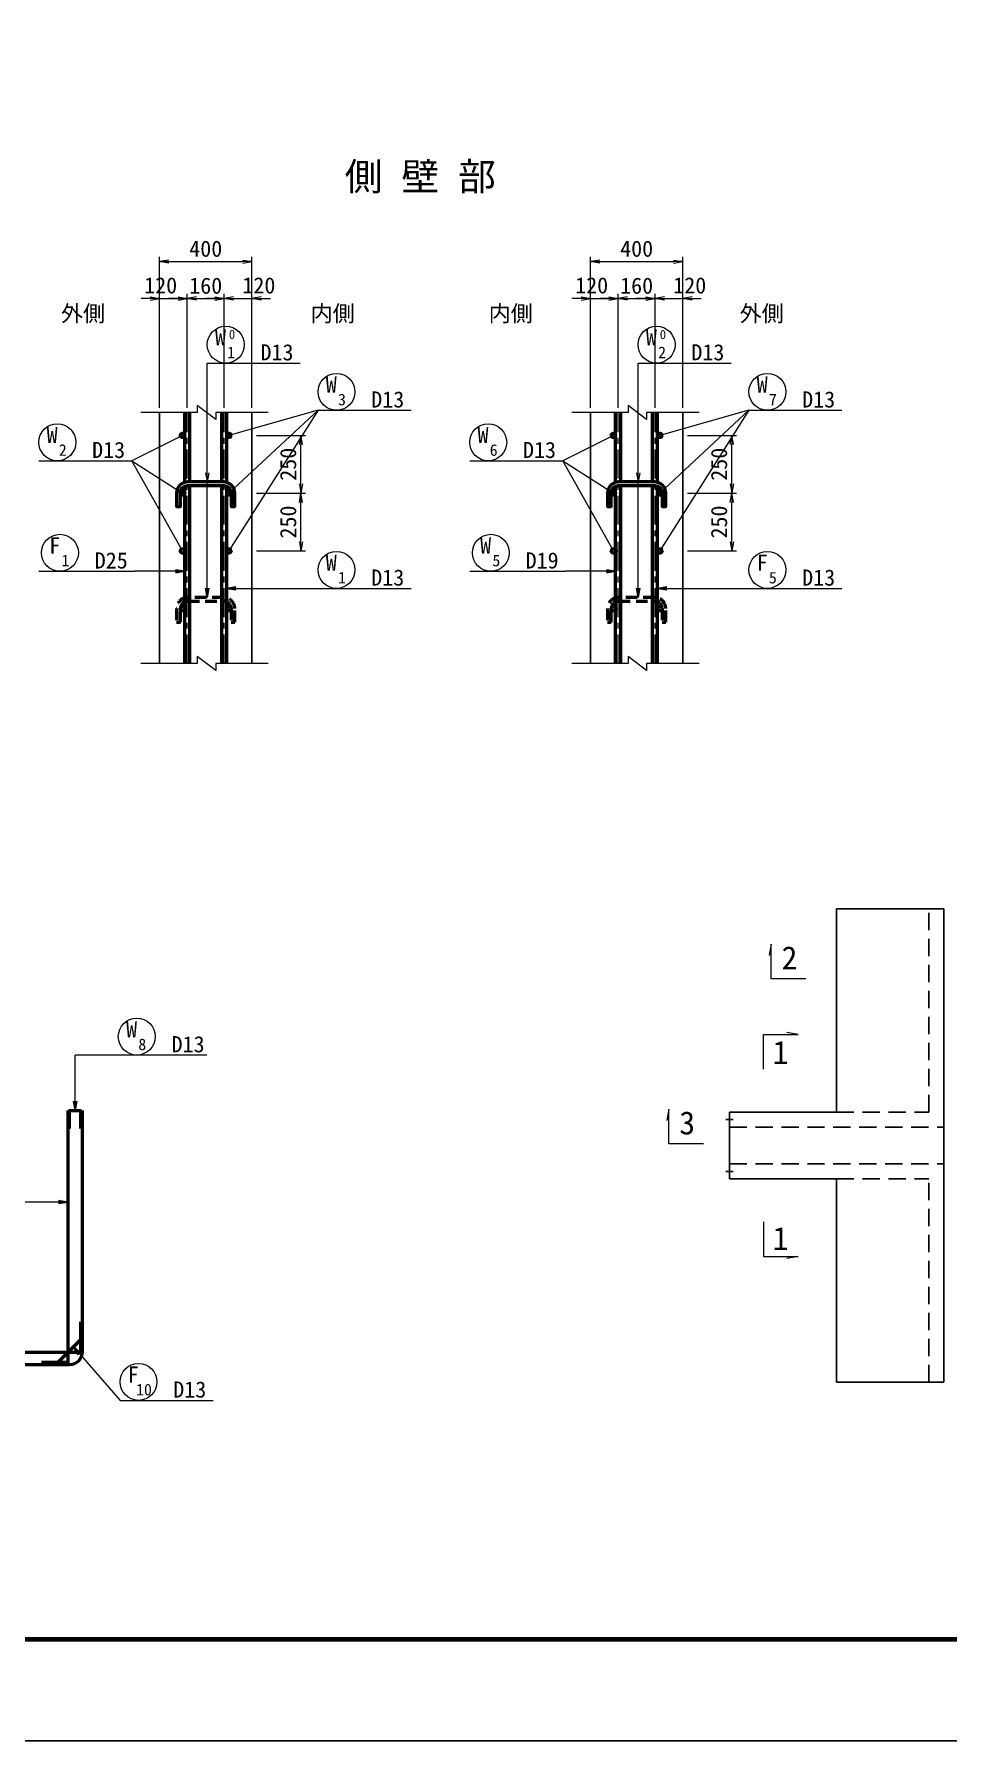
# Model space of a CAD drawing. Header units: millimetres. Extents: x 0 to 126150, y 0 to 29700.
# Drawn here: x 24075 to 33966, y 0 to 18468 of the extents above; entities that cross this region are included whole.
import ezdxf
from ezdxf.enums import TextEntityAlignment as Align

# ---------------------------------------------------------------- set-up
doc = ezdxf.new("R2010")
doc.units = ezdxf.units.MM
doc.header["$LTSCALE"] = 500
for name, pattern in [('CENTER', [2, 1.25, -0.25, 0.25, -0.25]), ('CONTINU', [0]), ('DASHED2', [0.375, 0.25, -0.125])]:
    doc.linetypes.add(name, pattern=pattern)
doc.layers.get('Defpoints').update_dxf_attribs({"color": 153})
for name, color, linetype, lineweight in [('D-BMK', 2, 'CENTER', 13), ('D-STR', 3, 'Continuous', 25), ('D-STR-DIM', 7, 'Continuous', 13), ('D-STR-HTXT', 4, 'Continuous', 13), ('D-STR-STR1', 1, 'Continuous', 50), ('D-STR-STR2', 40, 'Continuous', 50), ('D-STR-STR3', 2, 'Continuous', 50), ('D-STR-TXT', 7, 'Continuous', 13), ('D-TTL', 2, 'Continuous', 140), ('D-TTL-TXT', 7, 'Continuous', 25)]:
    doc.layers.add(name, color=color, linetype=linetype, lineweight=lineweight)
doc.styles.add('YOKO_GOTHIC', font='')
doc.styles.get('YOKO_GOTHIC').set_extended_font_data('MS Gothic')
doc.dimstyles.new('S50', dxfattribs={"dimscale": 50, "dimtxt": 3.5, "dimasz": 2, "dimexe": 1, "dimexo": 1, "dimgap": 1, "dimtad": 1, "dimdec": 0, "dimzin": 1, "dimdsep": 46, "dimtxsty": 'YOKO_GOTHIC', "dimblk": 'OPEN', "dimcen": 0, "dimclrd": 256, "dimclre": 256, "dimclrt": 256, "dimaunit": 1, "dimadec": 3, "dimazin": 0, "dimtfac": 1, "dimtdec": 0, "dimtix": 1, "dimtmove": 2, "dimatfit": 3, "dimldrblk": 'OPEN', "dimfxl": 1, "dimlwd": -1, "dimlwe": -1, "dimarcsym": 2})
doc.dimstyles.new('S50-20', dxfattribs={"dimscale": 50, "dimtxt": 3.5, "dimasz": 2, "dimexe": 1, "dimexo": 1, "dimgap": 1, "dimtad": 1, "dimdec": 0, "dimlfac": 0.4, "dimzin": 1, "dimdsep": 46, "dimtxsty": 'YOKO_GOTHIC', "dimblk": 'OPEN', "dimcen": 0, "dimclrd": 256, "dimclre": 256, "dimclrt": 256, "dimaunit": 1, "dimadec": 3, "dimazin": 0, "dimtfac": 1, "dimtdec": 0, "dimtix": 1, "dimtmove": 2, "dimatfit": 3, "dimldrblk": 'OPEN', "dimfxl": 1, "dimlwd": -1, "dimlwe": -1, "dimarcsym": 0})

# ---------------------------------------------------------------- blocks, each defined once
blk = doc.blocks.new('_Open')
at = {"color": 0, "linetype": 'ByBlock', "lineweight": -2}
for p, q in [((-1, 0.17), (0, 0)), ((-1, -0.17), (0, 0)), ((0, 0), (-1, 0))]:
    blk.add_line(p, q, dxfattribs=at)
blk = doc.blocks.new('*D327')
at = {"layer": 'D-STR-DIM', "transparency": 16777216}
for p, q in [((30697, 15607), (30597, 15607)), ((30797, 14426), (30797, 15657)), ((30797, 15607), (31097, 15607)), ((31097, 14426), (31097, 15657)), ((31197, 15607), (31297, 15607))]:
    blk.add_line(p, q, dxfattribs=at)
at = {"layer": 'Defpoints', "color": 0, "transparency": 16777216}
for p in [(31097, 15607), (30797, 14376), (31097, 14376)]:
    blk.add_point(p, dxfattribs=at)
at = {"layer": 'D-STR-DIM', "transparency": 16777216, "xscale": 100, "yscale": 100, "zscale": 100}
blk.add_blockref('_Open', (30797, 15607), dxfattribs=at)
at = {"layer": 'D-STR-DIM', "transparency": 16777216, "xscale": 100, "yscale": 100, "zscale": 100, "rotation": 180}
blk.add_blockref('_Open', (31097, 15607), dxfattribs=at)
at = {"layer": 'D-STR-DIM', "transparency": 16777216, "insert": (31172, 15748), "char_height": 175, "attachment_point": 5, "style": 'YOKO_GOTHIC'}
blk.add_mtext('120', dxfattribs=at)
blk = doc.blocks.new('*D328')
at = {"layer": 'D-STR-DIM', "transparency": 16777216}
for p, q in [((31147, 13501), (31678, 13501)), ((31628, 12976), (31628, 13401)), ((31147, 12876), (31678, 12876))]:
    blk.add_line(p, q, dxfattribs=at)
at = {"layer": 'Defpoints', "color": 0, "transparency": 16777216}
for p in [(31097, 13501), (31628, 13501), (31097, 12876)]:
    blk.add_point(p, dxfattribs=at)
at = {"layer": 'D-STR-DIM', "transparency": 16777216, "xscale": 100, "yscale": 100, "zscale": 100}
for p, rotation in [((31628, 13501), 90), ((31628, 12876), 270)]:
    blk.add_blockref('_Open', p, dxfattribs=dict(at, rotation=rotation))
at = {"layer": 'D-STR-DIM', "transparency": 16777216, "insert": (31490, 13189), "char_height": 175, "attachment_point": 5, "rotation": 90, "style": 'YOKO_GOTHIC'}
blk.add_mtext('250', dxfattribs=at)
blk = doc.blocks.new('*D329')
at = {"layer": 'D-STR-DIM', "transparency": 16777216}
for p, q in [((31147, 14126), (31678, 14126)), ((31628, 13601), (31628, 14026)), ((31147, 13501), (31678, 13501))]:
    blk.add_line(p, q, dxfattribs=at)
at = {"layer": 'Defpoints', "color": 0, "transparency": 16777216}
for p in [(31097, 14126), (31628, 14126), (31097, 13501)]:
    blk.add_point(p, dxfattribs=at)
at = {"layer": 'D-STR-DIM', "transparency": 16777216, "xscale": 100, "yscale": 100, "zscale": 100}
for p, rotation in [((31628, 14126), 90), ((31628, 13501), 270)]:
    blk.add_blockref('_Open', p, dxfattribs=dict(at, rotation=rotation))
at = {"layer": 'D-STR-DIM', "transparency": 16777216, "insert": (31490, 13814), "char_height": 175, "attachment_point": 5, "rotation": 90, "style": 'YOKO_GOTHIC'}
blk.add_mtext('250', dxfattribs=at)
blk = doc.blocks.new('*D330')
at = {"layer": 'D-STR-DIM', "transparency": 16777216}
for p, q in [((29997, 15607), (29897, 15607)), ((30097, 14426), (30097, 15657)), ((30097, 15607), (30397, 15607)), ((30397, 14426), (30397, 15657)), ((30497, 15607), (30597, 15607))]:
    blk.add_line(p, q, dxfattribs=at)
at = {"layer": 'Defpoints', "color": 0, "transparency": 16777216}
for p in [(30397, 15607), (30097, 14376), (30397, 14376)]:
    blk.add_point(p, dxfattribs=at)
at = {"layer": 'D-STR-DIM', "transparency": 16777216, "xscale": 100, "yscale": 100, "zscale": 100}
blk.add_blockref('_Open', (30097, 15607), dxfattribs=at)
at = {"layer": 'D-STR-DIM', "transparency": 16777216, "xscale": 100, "yscale": 100, "zscale": 100, "rotation": 180}
blk.add_blockref('_Open', (30397, 15607), dxfattribs=at)
at = {"layer": 'D-STR-DIM', "transparency": 16777216, "insert": (30110, 15748), "char_height": 175, "attachment_point": 5, "style": 'YOKO_GOTHIC'}
blk.add_mtext('120', dxfattribs=at)
blk = doc.blocks.new('*D331')
at = {"layer": 'D-STR-DIM', "transparency": 16777216}
for p, q in [((30097, 14426), (30097, 16057)), ((30197, 16007), (30997, 16007)), ((31097, 14426), (31097, 16057))]:
    blk.add_line(p, q, dxfattribs=at)
at = {"layer": 'Defpoints', "color": 0, "transparency": 16777216}
for p in [(31097, 16007), (30097, 14376), (31097, 14376)]:
    blk.add_point(p, dxfattribs=at)
at = {"layer": 'D-STR-DIM', "transparency": 16777216, "xscale": 100, "yscale": 100, "zscale": 100, "rotation": 180}
blk.add_blockref('_Open', (30097, 16007), dxfattribs=at)
at = {"layer": 'D-STR-DIM', "transparency": 16777216, "xscale": 100, "yscale": 100, "zscale": 100}
blk.add_blockref('_Open', (31097, 16007), dxfattribs=at)
at = {"layer": 'D-STR-DIM', "transparency": 16777216, "insert": (30597, 16145), "char_height": 175, "attachment_point": 5, "style": 'YOKO_GOTHIC'}
blk.add_mtext('400', dxfattribs=at)
blk = doc.blocks.new('*D332')
at = {"layer": 'D-STR-DIM', "transparency": 16777216}
for p, q in [((30297, 15607), (30197, 15607)), ((30397, 14426), (30397, 15657)), ((30397, 15607), (30797, 15607)), ((30797, 14426), (30797, 15657)), ((30897, 15607), (30997, 15607))]:
    blk.add_line(p, q, dxfattribs=at)
at = {"layer": 'Defpoints', "color": 0, "transparency": 16777216}
for p in [(30797, 15607), (30397, 14376), (30797, 14376)]:
    blk.add_point(p, dxfattribs=at)
at = {"layer": 'D-STR-DIM', "transparency": 16777216, "xscale": 100, "yscale": 100, "zscale": 100}
blk.add_blockref('_Open', (30397, 15607), dxfattribs=at)
at = {"layer": 'D-STR-DIM', "transparency": 16777216, "xscale": 100, "yscale": 100, "zscale": 100, "rotation": 180}
blk.add_blockref('_Open', (30797, 15607), dxfattribs=at)
at = {"layer": 'D-STR-DIM', "transparency": 16777216, "insert": (30597, 15745), "char_height": 175, "attachment_point": 5, "style": 'YOKO_GOTHIC'}
blk.add_mtext('160', dxfattribs=at)
blk = doc.blocks.new('*D85')
at = {"layer": 'D-STR-DIM', "transparency": 16777216}
for p, q in [((26033, 15607), (25933, 15607)), ((26133, 14426), (26133, 15657)), ((26133, 15607), (26433, 15607)), ((26433, 14426), (26433, 15657)), ((26533, 15607), (26633, 15607))]:
    blk.add_line(p, q, dxfattribs=at)
at = {"layer": 'Defpoints', "color": 0, "transparency": 16777216}
for p in [(26433, 15607), (26133, 14376), (26433, 14376)]:
    blk.add_point(p, dxfattribs=at)
at = {"layer": 'D-STR-DIM', "transparency": 16777216, "xscale": 100, "yscale": 100, "zscale": 100}
blk.add_blockref('_Open', (26133, 15607), dxfattribs=at)
at = {"layer": 'D-STR-DIM', "transparency": 16777216, "xscale": 100, "yscale": 100, "zscale": 100, "rotation": 180}
blk.add_blockref('_Open', (26433, 15607), dxfattribs=at)
at = {"layer": 'D-STR-DIM', "transparency": 16777216, "insert": (26508, 15748), "char_height": 175, "attachment_point": 5, "style": 'YOKO_GOTHIC'}
blk.add_mtext('120', dxfattribs=at)
blk = doc.blocks.new('*D86')
at = {"layer": 'D-STR-DIM', "transparency": 16777216}
for p, q in [((26483, 13501), (27014, 13501)), ((26964, 12976), (26964, 13401)), ((26483, 12876), (27014, 12876))]:
    blk.add_line(p, q, dxfattribs=at)
at = {"layer": 'Defpoints', "color": 0, "transparency": 16777216}
for p in [(26433, 13501), (26964, 13501), (26433, 12876)]:
    blk.add_point(p, dxfattribs=at)
at = {"layer": 'D-STR-DIM', "transparency": 16777216, "xscale": 100, "yscale": 100, "zscale": 100}
for p, rotation in [((26964, 13501), 90), ((26964, 12876), 270)]:
    blk.add_blockref('_Open', p, dxfattribs=dict(at, rotation=rotation))
at = {"layer": 'D-STR-DIM', "transparency": 16777216, "insert": (26826, 13189), "char_height": 175, "attachment_point": 5, "rotation": 90, "style": 'YOKO_GOTHIC'}
blk.add_mtext('250', dxfattribs=at)
blk = doc.blocks.new('*D87')
at = {"layer": 'D-STR-DIM', "transparency": 16777216}
for p, q in [((26483, 14126), (27014, 14126)), ((26964, 13601), (26964, 14026)), ((26483, 13501), (27014, 13501))]:
    blk.add_line(p, q, dxfattribs=at)
at = {"layer": 'Defpoints', "color": 0, "transparency": 16777216}
for p in [(26433, 14126), (26964, 14126), (26433, 13501)]:
    blk.add_point(p, dxfattribs=at)
at = {"layer": 'D-STR-DIM', "transparency": 16777216, "xscale": 100, "yscale": 100, "zscale": 100}
for p, rotation in [((26964, 14126), 90), ((26964, 13501), 270)]:
    blk.add_blockref('_Open', p, dxfattribs=dict(at, rotation=rotation))
at = {"layer": 'D-STR-DIM', "transparency": 16777216, "insert": (26826, 13814), "char_height": 175, "attachment_point": 5, "rotation": 90, "style": 'YOKO_GOTHIC'}
blk.add_mtext('250', dxfattribs=at)
blk = doc.blocks.new('*D88')
at = {"layer": 'D-STR-DIM', "transparency": 16777216}
for p, q in [((25333, 15607), (25233, 15607)), ((25433, 14426), (25433, 15657)), ((25433, 15607), (25733, 15607)), ((25733, 14426), (25733, 15657)), ((25833, 15607), (25933, 15607))]:
    blk.add_line(p, q, dxfattribs=at)
at = {"layer": 'Defpoints', "color": 0, "transparency": 16777216}
for p in [(25733, 15607), (25433, 14376), (25733, 14376)]:
    blk.add_point(p, dxfattribs=at)
at = {"layer": 'D-STR-DIM', "transparency": 16777216, "xscale": 100, "yscale": 100, "zscale": 100}
blk.add_blockref('_Open', (25433, 15607), dxfattribs=at)
at = {"layer": 'D-STR-DIM', "transparency": 16777216, "xscale": 100, "yscale": 100, "zscale": 100, "rotation": 180}
blk.add_blockref('_Open', (25733, 15607), dxfattribs=at)
at = {"layer": 'D-STR-DIM', "transparency": 16777216, "insert": (25445, 15748), "char_height": 175, "attachment_point": 5, "style": 'YOKO_GOTHIC'}
blk.add_mtext('120', dxfattribs=at)
blk = doc.blocks.new('*D89')
at = {"layer": 'D-STR-DIM', "transparency": 16777216}
for p, q in [((25433, 14426), (25433, 16057)), ((25533, 16007), (26333, 16007)), ((26433, 14426), (26433, 16057))]:
    blk.add_line(p, q, dxfattribs=at)
at = {"layer": 'Defpoints', "color": 0, "transparency": 16777216}
for p in [(26433, 16007), (25433, 14376), (26433, 14376)]:
    blk.add_point(p, dxfattribs=at)
at = {"layer": 'D-STR-DIM', "transparency": 16777216, "xscale": 100, "yscale": 100, "zscale": 100, "rotation": 180}
blk.add_blockref('_Open', (25433, 16007), dxfattribs=at)
at = {"layer": 'D-STR-DIM', "transparency": 16777216, "xscale": 100, "yscale": 100, "zscale": 100}
blk.add_blockref('_Open', (26433, 16007), dxfattribs=at)
at = {"layer": 'D-STR-DIM', "transparency": 16777216, "insert": (25933, 16145), "char_height": 175, "attachment_point": 5, "style": 'YOKO_GOTHIC'}
blk.add_mtext('400', dxfattribs=at)
blk = doc.blocks.new('*D90')
at = {"layer": 'D-STR-DIM', "transparency": 16777216}
for p, q in [((25633, 15607), (25533, 15607)), ((25733, 14426), (25733, 15657)), ((25733, 15607), (26133, 15607)), ((26133, 14426), (26133, 15657)), ((26233, 15607), (26333, 15607))]:
    blk.add_line(p, q, dxfattribs=at)
at = {"layer": 'Defpoints', "color": 0, "transparency": 16777216}
for p in [(26133, 15607), (25733, 14376), (26133, 14376)]:
    blk.add_point(p, dxfattribs=at)
at = {"layer": 'D-STR-DIM', "transparency": 16777216, "xscale": 100, "yscale": 100, "zscale": 100}
blk.add_blockref('_Open', (25733, 15607), dxfattribs=at)
at = {"layer": 'D-STR-DIM', "transparency": 16777216, "xscale": 100, "yscale": 100, "zscale": 100, "rotation": 180}
blk.add_blockref('_Open', (26133, 15607), dxfattribs=at)
at = {"layer": 'D-STR-DIM', "transparency": 16777216, "insert": (25933, 15745), "char_height": 175, "attachment_point": 5, "style": 'YOKO_GOTHIC'}
blk.add_mtext('160', dxfattribs=at)

msp = doc.modelspace()

# ---------------------------------------------------------------- linework, layer by layer
at = {"layer": 'D-BMK', "ltscale": 0.5}
for p, q in [((25732.9, 11661), (25732.9, 14376.4)), ((26132.9, 11661), (26132.9, 14376.4)), ((30397, 11661), (30397, 14376.4)), ((30797, 11661), (30797, 14376.4))]:
    msp.add_line(p, q, dxfattribs=at)
at = {"layer": 'D-STR'}
for p, q in [((25432.9, 11661), (25432.9, 14376.4)), ((26432.9, 11661), (26432.9, 14376.4)), ((30097, 11661), (30097, 14376.4)), ((31097, 11661), (31097, 14376.4)), ((33761, 9002.4), (32761, 9002.4)), ((32761, 6802.4), (32761, 9002.4)), ((33921, 3882.4), (33921, 9002.4)), ((31561, 6722.5), (31641, 6722.5)), ((31601, 6082.4), (31601, 6802.4)), ((31601, 6802.4), (32761, 6802.4)), ((31561, 6162.5), (31641, 6162.5)), ((31601, 6082.4), (32761, 6082.4)), ((32761, 3882.4), (32761, 6082.4)), ((33761, 3882.4), (32761, 3882.4))]:
    msp.add_line(p, q, dxfattribs=at)
at = {"layer": 'D-STR', "linetype": 'DASHED2', "ltscale": 1.5}
for p, q in [((33761, 6802.4), (33761, 9002.4)), ((32761, 6802.4), (33761, 6802.4)), ((31601, 6642.4), (33921, 6642.4)), ((31601, 6242.4), (33921, 6242.4)), ((32761, 6082.4), (33761, 6082.4)), ((33761, 3882.4), (33761, 6082.4))]:
    msp.add_line(p, q, dxfattribs=at)
at = {"layer": 'D-STR', "ltscale": 100}
for p, q in [((33761, 9002.4), (33921, 9002.4)), ((33921, 3882.4), (33761, 3882.4))]:
    msp.add_line(p, q, dxfattribs=at)
at = {"layer": 'D-STR-HTXT'}
for p, q in [((25949.1, 14907.9), (26955.7, 14907.9)), ((30613.2, 14907.9), (31619.8, 14907.9)), ((27148.2, 14397.7), (26184.4, 14126.4)), ((26184.4, 13501.4), (27148.2, 14397.7)), ((27148.2, 14397.7), (26184.4, 12876.5)), ((27148.2, 14397.7), (28154.7, 14397.7)), ((31812.3, 14397.7), (30848.5, 14126.4)), ((30848.5, 13501.4), (31812.3, 14397.7)), ((31812.3, 14397.7), (30848.5, 12876.5)), ((31812.3, 14397.7), (32818.8, 14397.7)), ((25681.9, 14126.4), (25133, 13851.4)), ((30346, 14126.4), (29797.1, 13851.4)), ((24126.4, 13851.4), (25133, 13851.4)), ((25133, 13851.4), (25681.9, 13501.4)), ((25681.9, 12876.5), (25133, 13851.4)), ((28790.5, 13851.4), (29797.1, 13851.4)), ((29797.1, 13851.4), (30346, 13501.4)), ((30346, 12876.5), (29797.1, 13851.4)), ((24126.4, 12655.7), (25161.5, 12655.7)), ((28790.5, 12655.7), (29825.6, 12655.7)), ((27148.2, 12470.3), (28154.7, 12470.3)), ((31812.3, 12470.3), (32818.8, 12470.3)), ((25944.5, 7420.4), (24518.8, 7420.4)), ((25005.1, 3684.5), (26011.6, 3684.5))]:
    msp.add_line(p, q, dxfattribs=at)
for points in [[(26608.9, 14373.5), (26041.2, 14373.5), (26041.2, 14298.5), (25841.2, 14448.5), (25841.2, 14373.5), (25231, 14373.5)], [(31273, 14373.5), (30705.3, 14373.5), (30705.3, 14298.5), (30505.3, 14448.5), (30505.3, 14373.5), (29895.1, 14373.5)], [(26608.9, 11658.1), (26041.2, 11658.1), (26041.2, 11583.1), (25841.2, 11733.1), (25841.2, 11658.1), (25231, 11658.1)], [(31273, 11658.1), (30705.3, 11658.1), (30705.3, 11583.1), (30505.3, 11733.1), (30505.3, 11658.1), (29895.1, 11658.1)]]:
    msp.add_lwpolyline(points, dxfattribs=at)
at = {"layer": 'D-STR-HTXT', "linetype": 'Continuous', "lineweight": 13}
for points in [[(32428.6, 8246.9), (32053.6, 8246.9), (32053.6, 8621.9), (32031.9, 8498.8)], [(31971.8, 7267.3), (31971.8, 7642.3), (32346.8, 7642.3), (32223.7, 7664)], [(31321.4, 6460.6), (30946.4, 6460.6), (30946.4, 6835.6), (30924.7, 6712.5)], [(31971.8, 5617.6), (31971.8, 5242.6), (32346.8, 5242.6), (32223.7, 5220.9)]]:
    msp.add_lwpolyline(points, dxfattribs=at)
at = {"layer": 'D-STR-HTXT'}
for centre in [(26149.1, 15107.9), (30813.2, 15107.9), (24354.9, 12855.7), (27348.2, 12670.3)]:
    msp.add_circle(centre, 200, dxfattribs=at)
at = {"layer": 'D-STR-HTXT', "color": 6}
for centre in [(27348.2, 14597.7), (32012.3, 14597.7), (24326.4, 14051.4), (28990.5, 14051.4), (29019, 12855.7), (32012.3, 12670.3), (25186.7, 7620.4), (25205.1, 3884.5)]:
    msp.add_circle(centre, 200, dxfattribs=at)
at = {"layer": 'D-STR-STR1'}
for p, q in [((25705.4, 13617.7), (25705.4, 14376.4)), ((25760.4, 13622.4), (25760.4, 14376.4)), ((26105.4, 13622.4), (26105.4, 14376.4)), ((26160.4, 13617.7), (26160.4, 14376.4)), ((30369.5, 13617.7), (30369.5, 14376.4)), ((30424.5, 13622.4), (30424.5, 14376.4)), ((30769.5, 13622.4), (30769.5, 14376.4)), ((30824.5, 13617.7), (30824.5, 14376.4)), ((25705.4, 11661), (25705.4, 13575.1)), ((25760.4, 11661), (25760.4, 13582.4)), ((26105.4, 11661), (26105.4, 13582.4)), ((26160.4, 11661), (26160.4, 13575.2)), ((30369.5, 11661), (30369.5, 13575.1)), ((30424.5, 11661), (30424.5, 13582.4)), ((30769.5, 11661), (30769.5, 13582.4)), ((30824.5, 11661), (30824.5, 13575.2)), ((24438.8, 6822.5), (24438.8, 4072.5)), ((24578.8, 4532.5), (24578.8, 4202.5)), ((24308.8, 4072.5), (24598.8, 4362.5)), ((24598.8, 4202.5), (21938.8, 4202.5)), ((24438.8, 4092.5), (24153.8, 4092.5))]:
    msp.add_line(p, q, dxfattribs=at)
msp.add_lwpolyline([(21938.8, 4072.5), (24458.8, 4072.5, 0.4142136), (24598.8, 4212.5), (24598.8, 6822.5)], format="xyb", dxfattribs=at)
msp.add_lwpolyline([(24458.8, 6627.5), (24458.8, 6822.5), (24578.8, 6822.5), (24578.8, 6627.5)], dxfattribs=at)
at = {"layer": 'D-STR-STR2'}
for centre in [(25681.9, 14126.4), (26184.4, 14126.4), (30346, 14126.4), (30848.5, 14126.4), (25681.8, 13501.4), (26184.3, 13501.4), (30345.9, 13501.4), (30848.4, 13501.4), (25681.8, 12876.5), (26184.4, 12876.5), (30345.9, 12876.5), (30848.5, 12876.5), (25681.9, 12251.5), (26184.5, 12251.5), (30346, 12251.5), (30848.6, 12251.5)]:
    msp.add_circle(centre, 23.7, dxfattribs=at)
at = {"layer": 'D-STR-STR3'}
for points in [[(26127.1, 13622.4), (25739.1, 13622.4, 0.4142136), (25618.1, 13501.4), (25618.1, 13356.4), (25658.1, 13356.4), (25658.1, 13501.4, -0.4142136), (25739.1, 13582.4), (26127.1, 13582.4, -0.4142136), (26208.1, 13501.4), (26208.1, 13356.4), (26248.1, 13356.4), (26248.1, 13501.4, 0.4142136)], [(30791.2, 13622.4), (30403.2, 13622.4, 0.4142136), (30282.2, 13501.4), (30282.2, 13356.4), (30322.2, 13356.4), (30322.2, 13501.4, -0.4142136), (30403.2, 13582.4), (30791.2, 13582.4, -0.4142136), (30872.2, 13501.4), (30872.2, 13356.4), (30912.2, 13356.4), (30912.2, 13501.4, 0.4142136)]]:
    msp.add_lwpolyline(points, format="xyb", close=True, dxfattribs=at)
at = {"layer": 'D-STR-STR3', "linetype": 'DASHED2'}
for points in [[(26127.2, 12372.5), (25739.2, 12372.5, 0.4142136), (25618.2, 12251.5), (25618.2, 12106.5), (25658.2, 12106.5), (25658.2, 12251.5, -0.4142136), (25739.2, 12332.5), (26127.2, 12332.5, -0.4142136), (26208.2, 12251.5), (26208.2, 12106.5), (26248.2, 12106.5), (26248.2, 12251.5, 0.4142136)], [(30791.3, 12372.5), (30403.3, 12372.5, 0.4142136), (30282.3, 12251.5), (30282.3, 12106.5), (30322.3, 12106.5), (30322.3, 12251.5, -0.4142136), (30403.3, 12332.5), (30791.3, 12332.5, -0.4142136), (30872.3, 12251.5), (30872.3, 12106.5), (30912.3, 12106.5), (30912.3, 12251.5, 0.4142136)]]:
    msp.add_lwpolyline(points, format="xyb", close=True, dxfattribs=at)
at = {"layer": 'D-TTL'}
msp.add_lwpolyline([(1025, 28600), (1025, 1100), (41025, 1100), (41025, 28600)], close=True, dxfattribs=at)
at = {"layer": 'Defpoints', "color": 1}
msp.add_lwpolyline([(0, 29700), (0, 0), (42050, 0), (42050, 29700)], close=True, dxfattribs=at)

# ---------------------------------------------------------------- block references
at = {"layer": 'D-STR-HTXT', "xscale": 100, "yscale": 100, "zscale": 100, "rotation": 270}
for p in [(25949.1, 13622.4), (30613.2, 13622.4)]:
    msp.add_blockref('_Open', p, dxfattribs=at)

# ---------------------------------------------------------------- texts
at = {"layer": 'D-STR-TXT', "style": 'YOKO_GOTHIC'}
for s, p in [('外側', (24366, 15358.3)), ('内側', (27068.3, 15358.3)), ('内側', (28995.3, 15358.3)), ('外側', (31711.8, 15358.3)), ('D13', (26525.6, 14937.9)), ('D13', (31189.7, 14937.9)), ('D25', (24731.5, 12685.7)), ('D13', (27724.7, 12500.3))]:
    msp.add_text(s, height=175, dxfattribs=at).set_placement(p)
for s, height, p in [('W', 175, (26092.8, 15099.6)), ('0', 100, (26217.2, 15168.1)), ('W', 175, (30756.9, 15099.6)), ('0', 100, (30881.3, 15168.1)), ('1', 125, (26208.5, 14961.8)), ('2', 125, (30872.6, 14961.8)), ('F', 175, (24298.7, 12847.4)), ('1', 125, (24414.3, 12709.6)), ('W', 175, (27291.9, 12662)), ('1', 125, (27407.6, 12524.2))]:
    msp.add_text(s, height=height, dxfattribs=at).set_placement(p, align=Align.CENTER)
at = {"layer": 'D-STR-TXT', "color": 6, "style": 'YOKO_GOTHIC'}
for s, height, p in [('W', 175, (27291.9, 14589.4)), ('W', 175, (31956, 14589.4)), ('3', 125, (27407.6, 14451.6)), ('7', 125, (32071.7, 14451.6)), ('W', 175, (24270.1, 14043.1)), ('W', 175, (28934.2, 14043.1)), ('2', 125, (24385.8, 13905.3)), ('6', 125, (29049.9, 13905.3)), ('W', 175, (28962.8, 12847.4)), ('5', 125, (29078.4, 12709.6)), ('F', 175, (31956, 12662)), ('5', 125, (32071.7, 12524.2)), ('W', 175, (25130.5, 7612.1)), ('8', 125, (25246.1, 7474.3)), ('F', 175, (25148.8, 3876.2)), ('10', 125, (25264.5, 3738.4))]:
    msp.add_text(s, height=height, dxfattribs=at).set_placement(p, align=Align.CENTER)
for s, p in [('D13', (27724.7, 14427.7)), ('D13', (32388.8, 14427.7)), ('D13', (24702.9, 13881.4)), ('D13', (29367, 13881.4)), ('D19', (29395.6, 12685.7)), ('D13', (32388.8, 12500.3)), ('D13', (25563.3, 7450.4)), ('D13', (25581.6, 3714.5))]:
    msp.add_text(s, height=175, dxfattribs=at).set_placement(p)
at = {"layer": 'D-STR-TXT', "lineweight": 13, "style": 'YOKO_GOTHIC'}
for s, p in [('2', (32251.9, 8348.1)), ('1', (32154.7, 7325.3)), ('3', (31144.6, 6561.9)), ('1', (32154.7, 5312.1))]:
    msp.add_text(s, height=250, dxfattribs=at).set_placement(p, align=Align.CENTER)
at = {"layer": 'D-TTL-TXT', "style": 'YOKO_GOTHIC'}
msp.add_text('側 壁 部', height=300, dxfattribs=at).set_placement((28254.9, 16776.9), align=Align.CENTER)

# ---------------------------------------------------------------- dimensions: what is measured, and where the dimension line sits
at = {"layer": 'D-STR-DIM'}
for base, p1, p2, picture, middle in [((26432.9, 16007.4), (25432.9, 14376.4), (26432.9, 14376.4), '*D89', (25932.9, 16144.9)), ((31097, 16007.4), (30097, 14376.4), (31097, 14376.4), '*D331', (30597, 16144.9)), ((26132.9, 15607.4), (25732.9, 14376.4), (26132.9, 14376.4), '*D90', (25932.9, 15744.9)), ((30797, 15607.4), (30397, 14376.4), (30797, 14376.4), '*D332', (30597, 15744.9))]:
    dim = msp.add_linear_dim(base=base, p1=p1, p2=p2, dimstyle='S50-20', dxfattribs=at)
    dim.commit()
    dim.dimension.update_dxf_attribs({"geometry": picture, "text_midpoint": middle})
for base, p1, p2, picture, middle in [((25732.9, 15607.4), (25432.9, 14376.4), (25732.9, 14376.4), '*D88', (25445.4, 15748.4)), ((26432.9, 15607.4), (26132.9, 14376.4), (26432.9, 14376.4), '*D85', (26508.3, 15748.4)), ((30397, 15607.4), (30097, 14376.4), (30397, 14376.4), '*D330', (30109.5, 15748.4)), ((31097, 15607.4), (30797, 14376.4), (31097, 14376.4), '*D327', (31172.4, 15748.4))]:
    dim = msp.add_linear_dim(base=base, p1=p1, p2=p2, dimstyle='S50-20', dxfattribs=at)
    dim.commit()
    dim.dimension.update_dxf_attribs({"geometry": picture, "text_midpoint": middle, "dimtype": 160})
for base, p1, p2, picture, middle in [((26963.7, 14126.4), (26432.9, 13501.4), (26432.9, 14126.4), '*D87', (26826.2, 13813.9)), ((31627.8, 14126.4), (31097, 13501.4), (31097, 14126.4), '*D329', (31490.3, 13813.9)), ((26963.7, 13501.4), (26432.9, 12876.5), (26432.9, 13501.4), '*D86', (26826.2, 13188.9)), ((31627.8, 13501.4), (31097, 12876.5), (31097, 13501.4), '*D328', (31490.3, 13188.9))]:
    dim = msp.add_linear_dim(base=base, p1=p1, p2=p2, angle=90, dimstyle='S50-20', dxfattribs=at)
    dim.commit()
    dim.dimension.update_dxf_attribs({"geometry": picture, "text_midpoint": middle})

# ---------------------------------------------------------------- leaders
at = {"layer": 'D-STR-HTXT', "linetype": 'CONTINU'}
for points in [[(25949.1, 12372.5), (25949.1, 14907.9)], [(30613.2, 12372.5), (30613.2, 14907.9)]]:
    msp.add_leader(points, dimstyle='S50', dxfattribs=at)
at = {"layer": 'D-STR-HTXT'}
for points in [[(25705.4, 12655.7), (25161.5, 12655.7)], [(30369.5, 12655.7), (29825.6, 12655.7)], [(26160.4, 12470.3), (27148.2, 12470.3)], [(30824.5, 12470.3), (31812.3, 12470.3)], [(24518.8, 6822.5), (24518.8, 7420.4)], [(24438.8, 5830.3), (23758.8, 5830.3)], [(24500, 4263.7), (25005.1, 3684.5)]]:
    msp.add_leader(points, dimstyle='S50', dxfattribs=at)

doc.saveas('drawing.dxf')
